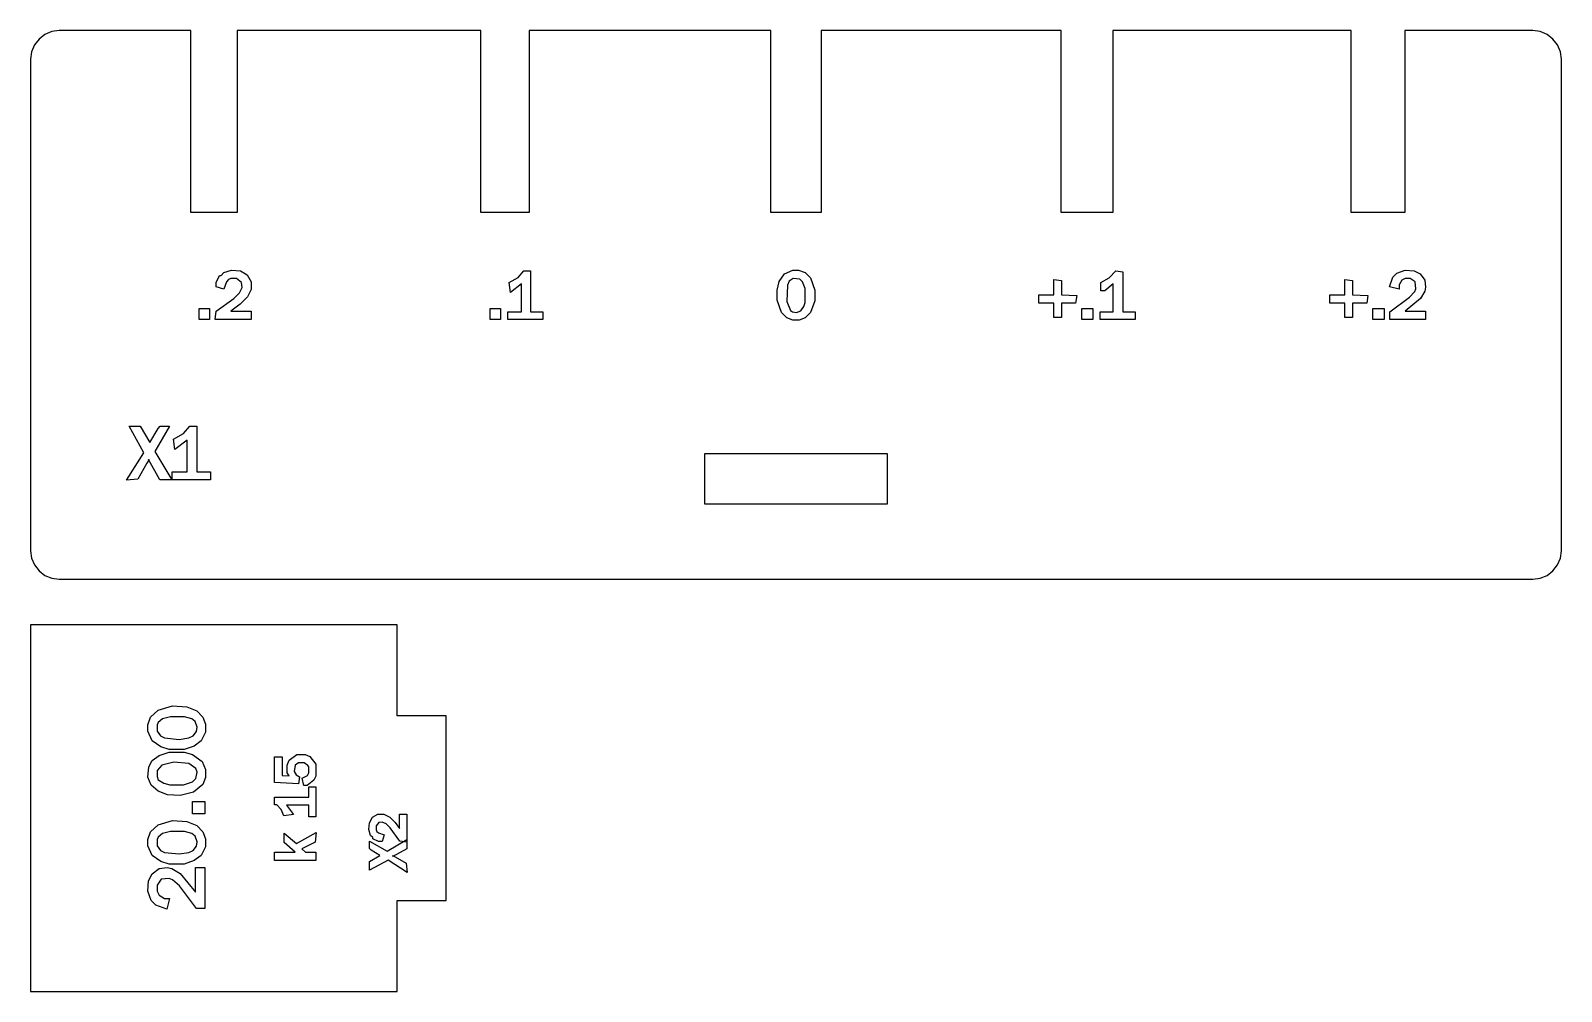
# Model space of a CAD drawing. Header units: millimetres. Extents: x 3 to 87.2, y 3.2 to 56.
import ezdxf

# ---------------------------------------------------------------- set-up
doc = ezdxf.new("R2010")
doc.units = ezdxf.units.MM
doc.layers.add('CUT', color=1, linetype='CONTINUOUS')
doc.layers.add('ENGRAVE', color=7, linetype='CONTINUOUS')

msp = doc.modelspace()

# ---------------------------------------------------------------- linework, layer by layer
at = {"layer": 'CUT'}
for points in [[(4.57, 25.85), (85.58, 25.85), (85.983, 25.903), (86.363, 26.06), (86.689, 26.311), (86.94, 26.637), (87.097, 27.017), (87.15, 27.42), (87.15, 54.43), (87.097, 54.833), (86.94, 55.213), (86.689, 55.539), (86.363, 55.79), (85.983, 55.947), (85.58, 56), (78.55, 56), (78.55, 46), (75.6, 46), (75.6, 56), (62.5, 56), (62.5, 46), (59.65, 46), (59.65, 56), (46.45, 56), (46.45, 46), (43.7, 46), (43.7, 56), (30.4, 56), (30.4, 46), (27.75, 46), (27.75, 56), (14.35, 56), (14.35, 46), (11.8, 46), (11.8, 56), (4.57, 56), (4.167, 55.947), (3.787, 55.79), (3.461, 55.539), (3.21, 55.213), (3.053, 54.833), (3, 54.43), (3, 27.42), (3.053, 27.017), (3.21, 26.637), (3.461, 26.311), (3.787, 26.06), (4.167, 25.903)], [(40.05, 30), (50.1, 30), (50.1, 32.75), (40.05, 32.75)], [(23.15, 3.2), (23.15, 8.2), (25.85, 8.2), (25.85, 18.35), (23.15, 18.35), (23.15, 23.35), (3, 23.35), (3, 3.2)]]:
    msp.add_lwpolyline(points, close=True, dxfattribs=at)
at = {"layer": 'ENGRAVE'}
for points in [[(14.039, 42.839), (14.53, 42.798), (14.911, 42.586), (15.125, 42.201), (15.125, 41.776), (14.92, 41.366), (14.528, 40.974), (14.013, 40.587), (15.125, 40.587), (15.125, 40.125), (13.149, 40.125), (13.206, 40.581), (14.173, 41.276), (14.491, 41.595), (14.623, 41.891), (14.593, 42.159), (14.316, 42.375), (13.999, 42.375), (13.884, 42.318), (13.762, 42.196), (13.627, 41.79), (13.2, 41.912), (13.2, 42.161), (13.388, 42.537), (13.477, 42.537), (13.616, 42.712)], [(30.118, 42.8), (30.488, 42.8), (30.488, 40.55), (31.162, 40.55), (31.162, 40.125), (29.238, 40.125), (29.238, 40.55), (29.988, 40.55), (29.988, 42.085), (29.372, 41.615), (29.305, 42.153), (29.798, 42.441)], [(44.903, 42.838), (45.204, 42.838), (45.579, 42.712), (45.874, 42.417), (46.113, 41.742), (46.113, 41.144), (45.874, 40.507), (45.58, 40.214), (45.243, 40.087), (44.907, 40.087), (44.57, 40.214), (44.276, 40.508), (44.038, 41.183), (44.038, 41.737), (44.157, 42.217), (44.446, 42.63)], [(44.916, 42.372), (44.706, 42.222), (44.612, 42.003), (44.576, 41.106), (44.781, 40.626), (44.89, 40.545), (45.101, 40.515), (45.349, 40.608), (45.509, 40.832), (45.575, 41.064), (45.575, 41.82), (45.439, 42.195), (45.293, 42.341)], [(59.25, 42.331), (59.675, 42.26), (59.675, 41.483), (60.517, 41.445), (60.447, 41.025), (59.675, 41.025), (59.675, 40.237), (59.25, 40.237), (59.25, 41.025), (58.425, 41.025), (58.425, 41.487), (59.25, 41.487)], [(62.649, 42.807), (63.05, 42.749), (63.05, 40.55), (63.725, 40.55), (63.725, 40.125), (61.8, 40.125), (61.8, 40.55), (62.513, 40.55), (62.513, 42.077), (62.048, 41.7), (61.838, 41.7), (61.838, 42.159), (62.287, 42.405)], [(75.25, 42.331), (75.675, 42.26), (75.675, 41.483), (76.517, 41.445), (76.447, 41.025), (75.675, 41.025), (75.675, 40.237), (75.25, 40.237), (75.25, 41.025), (74.425, 41.025), (74.425, 41.487), (75.25, 41.487)], [(78.561, 42.839), (79.052, 42.798), (79.391, 42.629), (79.646, 42.288), (79.689, 41.908), (79.645, 41.688), (79.402, 41.284), (78.554, 40.587), (79.688, 40.587), (79.688, 40.125), (77.725, 40.125), (77.725, 40.537), (78.807, 41.349), (79.089, 41.666), (79.148, 41.815), (79.117, 42.194), (78.845, 42.375), (78.561, 42.375), (78.382, 42.286), (78.225, 42.034), (78.225, 41.784), (77.693, 41.917), (77.889, 42.455), (78.107, 42.674)], [(12.263, 40.737), (12.837, 40.737), (12.837, 40.125), (12.263, 40.125)], [(28.263, 40.737), (28.838, 40.737), (28.838, 40.125), (28.263, 40.125)], [(60.788, 40.737), (61.4, 40.737), (61.4, 40.125), (60.788, 40.125)], [(76.788, 40.737), (77.4, 40.737), (77.4, 40.125), (76.788, 40.125)], [(8.418, 34.26), (9.019, 34.26), (9.545, 33.357), (10.007, 34.138), (10.128, 34.26), (10.635, 34.26), (9.827, 32.869), (10.763, 31.31), (10.111, 31.31), (9.486, 32.435), (9.515, 32.435), (9.38, 32.233), (8.899, 31.358), (8.265, 31.287), (9.22, 32.789)], [(11.75, 34.26), (12.145, 34.26), (12.145, 31.76), (12.895, 31.76), (12.895, 31.31), (10.778, 31.31), (10.778, 31.76), (11.611, 31.76), (11.611, 33.499), (10.925, 32.975), (10.854, 33.546), (11.397, 33.863)], [(9.444, 17.497), (9.444, 17.841), (9.589, 18.276), (10.019, 18.658), (10.801, 18.888), (11.579, 18.843), (12.138, 18.61), (12.474, 18.274), (12.619, 17.887), (12.619, 17.451), (12.379, 16.972), (11.997, 16.685), (11.441, 16.5), (10.623, 16.5), (10.156, 16.64), (9.683, 16.971)], [(9.95, 17.507), (10.136, 17.247), (10.36, 17.135), (11.16, 17.051), (11.701, 17.134), (11.93, 17.249), (12.118, 17.473), (12.154, 17.726), (12.041, 18.027), (11.859, 18.172), (11.454, 18.294), (10.695, 18.294), (10.247, 18.172), (10.018, 17.98), (9.95, 17.845)], [(9.442, 14.964), (9.49, 15.537), (9.686, 15.88), (10.065, 16.165), (10.621, 16.35), (11.44, 16.35), (11.908, 16.21), (12.424, 15.834), (12.619, 15.396), (12.619, 14.963), (12.472, 14.571), (11.952, 14.146), (11.215, 13.962), (10.529, 14.007), (10.017, 14.194), (9.636, 14.527)], [(16.413, 14.68), (16.413, 16.094), (16.831, 16.094), (16.831, 15.058), (17.206, 15.04), (17.1, 15.216), (17.1, 15.639), (17.212, 15.901), (17.635, 16.219), (18.096, 16.219), (18.358, 16.106), (18.675, 15.683), (18.675, 15.033), (18.561, 14.804), (18.204, 14.519), (18.028, 14.519), (17.927, 14.922), (18.219, 15.068), (18.288, 15.205), (18.288, 15.533), (18.246, 15.615), (18.042, 15.769), (17.733, 15.769), (17.543, 15.626), (17.491, 15.291), (17.589, 15.096), (17.777, 14.983), (17.724, 14.608)], [(9.95, 15.001), (10.018, 14.83), (10.327, 14.637), (10.65, 14.556), (11.409, 14.556), (11.896, 14.719), (12.077, 14.9), (12.153, 15.238), (12.084, 15.443), (11.695, 15.716), (10.864, 15.799), (10.211, 15.636), (9.95, 15.337)], [(16.413, 13.456), (16.413, 13.875), (18.288, 13.875), (18.288, 14.437), (18.675, 14.437), (18.675, 12.8), (18.288, 12.8), (18.288, 13.425), (17.059, 13.425), (17.449, 12.914), (16.92, 12.855), (16.771, 13.189), (16.53, 13.456)], [(11.894, 12.956), (11.894, 13.637), (12.575, 13.637), (12.575, 12.956)], [(21.594, 12.093), (21.625, 12.471), (21.79, 12.768), (22.091, 12.935), (22.422, 12.935), (22.739, 12.777), (23.037, 12.479), (23.283, 12.151), (23.283, 12.935), (23.68, 12.935), (23.68, 11.4), (23.299, 11.447), (22.772, 12.179), (22.538, 12.414), (22.326, 12.508), (22.142, 12.487), (21.992, 12.294), (21.992, 12.071), (22.03, 11.994), (22.115, 11.91), (22.436, 11.803), (22.333, 11.441), (22.122, 11.441), (21.82, 11.592), (21.82, 11.662), (21.693, 11.764)], [(9.444, 11.197), (9.444, 11.541), (9.589, 11.976), (10.019, 12.358), (10.801, 12.588), (11.579, 12.543), (12.138, 12.31), (12.474, 11.974), (12.619, 11.587), (12.619, 11.151), (12.379, 10.672), (11.997, 10.385), (11.441, 10.2), (10.623, 10.2), (10.156, 10.34), (9.683, 10.671)], [(9.95, 11.207), (10.136, 10.947), (10.36, 10.835), (11.16, 10.751), (11.701, 10.834), (11.93, 10.949), (12.118, 11.173), (12.154, 11.426), (12.041, 11.727), (11.859, 11.872), (11.454, 11.994), (10.695, 11.994), (10.247, 11.872), (10.018, 11.68), (9.95, 11.545)], [(16.413, 10.394), (16.413, 10.844), (17.537, 10.844), (16.944, 11.387), (16.944, 11.895), (17.618, 11.333), (18.696, 11.924), (18.637, 11.397), (17.907, 11.032), (18.114, 10.844), (18.675, 10.844), (18.675, 10.394)], [(21.623, 9.854), (21.623, 10.333), (22.201, 10.67), (21.718, 10.955), (21.623, 11.05), (21.623, 11.462), (22.594, 10.898), (23.68, 11.549), (23.68, 11.032), (22.92, 10.61), (22.92, 10.667), (23.041, 10.586), (23.645, 10.254), (23.702, 9.742), (22.648, 10.413)], [(9.442, 8.711), (9.489, 9.277), (9.684, 9.666), (10.074, 9.959), (10.511, 10.007), (10.762, 9.957), (11.229, 9.677), (12.069, 8.654), (12.069, 10.006), (12.575, 10.006), (12.575, 7.75), (12.119, 7.75), (11.176, 9.007), (10.803, 9.339), (10.622, 9.411), (10.169, 9.373), (9.95, 9.045), (9.95, 8.705), (10.058, 8.489), (10.36, 8.3), (10.634, 8.3), (10.489, 7.718), (9.882, 7.939), (9.632, 8.189)]]:
    msp.add_lwpolyline(points, close=True, dxfattribs=at)

doc.saveas('drawing.dxf')
